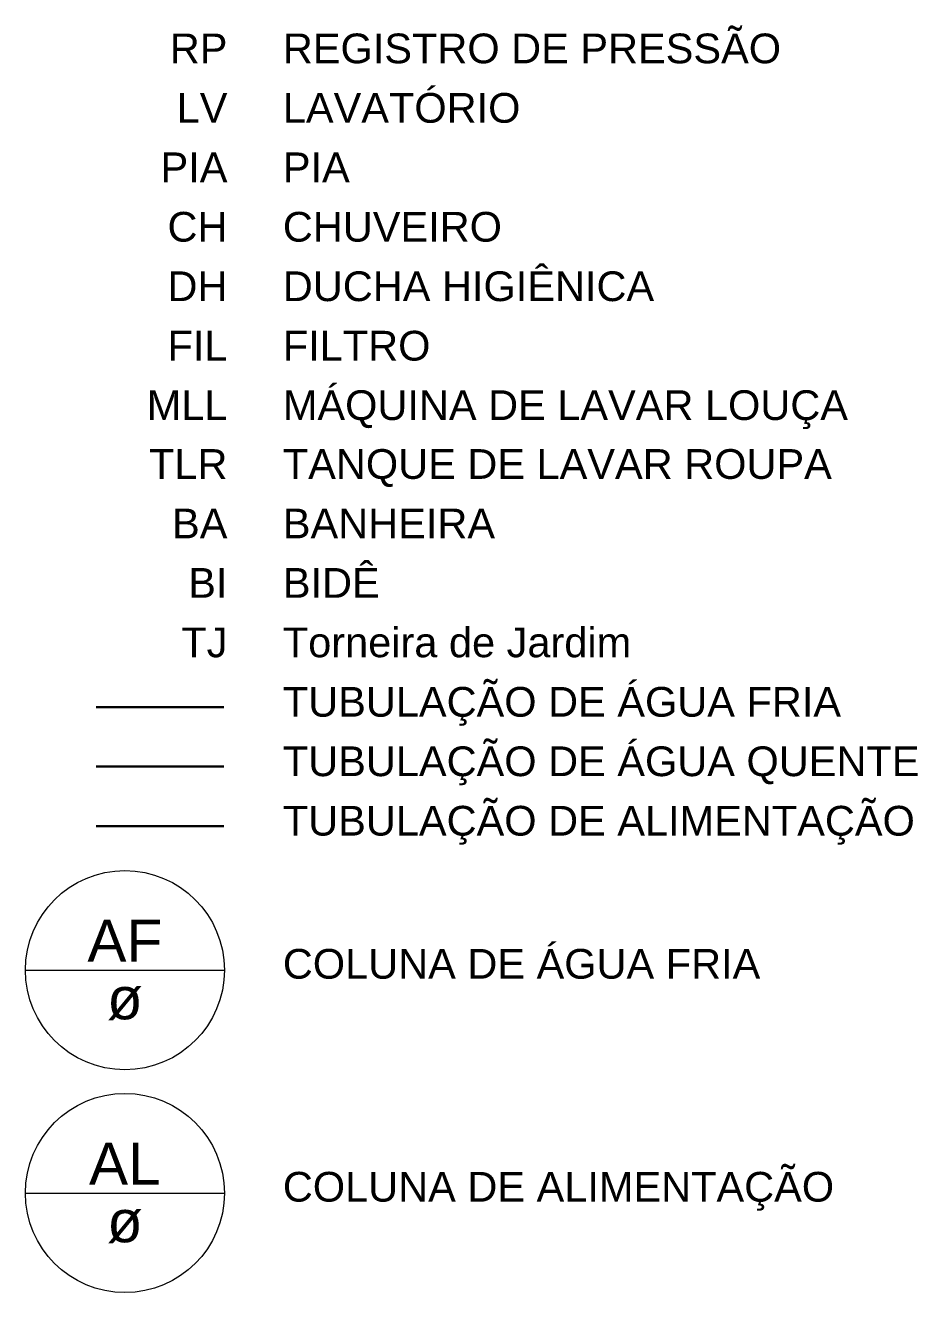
# Model space of a CAD drawing. Header units: inches. Extents: x -21 to 129, y -108 to 34.
# Drawn here: x 105.686 to 108.689, y -0.252 to 4.012 of the extents above; entities that cross this region are included whole.
import ezdxf
from ezdxf.enums import TextEntityAlignment as Align

# ---------------------------------------------------------------- set-up
doc = ezdxf.new("R2010")
doc.units = ezdxf.units.IN
doc.header["$MEASUREMENT"] = 0
for name, color, linetype, lineweight in [('AF-Indicação coluna', 5, 'Continuous', 20), ('AF-Textos coluna', 7, 'Continuous', 20), ('AF-Tubos detalhe', 170, 'Continuous', 30), ('AL-Tubos detalhe', 3, 'Continuous', 30), ('AQ-Tubos detalhe', 1, 'Continuous', 30), ('xTEXTO', 7, 'Continuous', 20)]:
    doc.layers.add(name, color=color, linetype=linetype, lineweight=lineweight)
doc.styles.add('Arial', font='arial.ttf')

msp = doc.modelspace()

# ---------------------------------------------------------------- linework, layer by layer
at = {"layer": 'AF-Indicação coluna'}
for p, q in [((105.6863, 0.8334), (106.3563, 0.8334)), ((105.6863, 0.0834), (106.3563, 0.0834))]:
    msp.add_line(p, q, dxfattribs=at)
for centre in [(106.0213, 0.8334), (106.0213, 0.0834)]:
    msp.add_circle(centre, 0.335, dxfattribs=at)
at = {"layer": 'AF-Tubos detalhe'}
msp.add_line((106.3537, 1.7181), (105.9242, 1.7181), dxfattribs=at)
at = {"layer": 'AL-Tubos detalhe'}
msp.add_line((106.3537, 1.3181), (105.9242, 1.3181), dxfattribs=at)
at = {"layer": 'AQ-Tubos detalhe', "ltscale": 0.05}
msp.add_line((106.3537, 1.5181), (105.9242, 1.5181), dxfattribs=at)

# ---------------------------------------------------------------- texts
at = {"layer": 'AF-Textos coluna', "char_height": 0.1412, "attachment_point": 8, "line_spacing_factor": 0.798, "style": 'Arial'}
for s, insert, width in [('AF', (106.0211, 0.8616), 0.471257), ('ø', (106.0211, 0.6641), 0.37467), ('AL', (106.0211, 0.1116), 0.471257), ('ø', (106.0211, -0.0859), 0.37467)]:
    msp.add_mtext(s, dxfattribs=dict(at, insert=insert, width=width))
at = {"layer": 'xTEXTO', "style": 'Arial'}
for s, p in [('REGISTRO DE PRESSÃO', (106.5528, 3.8839)), ('LAVATÓRIO', (106.5528, 3.6839)), ('PIA', (106.5528, 3.4839)), ('CHUVEIRO', (106.5528, 3.2839)), ('DUCHA HIGIÊNICA', (106.5528, 3.0839)), ('FILTRO', (106.5528, 2.8839)), ('MÁQUINA DE LAVAR LOUÇA', (106.5528, 2.6839)), ('TANQUE DE LAVAR ROUPA', (106.5528, 2.4859)), ('BANHEIRA', (106.5528, 2.2859)), ('BIDÊ', (106.5528, 2.0859)), ('Torneira de Jardim', (106.5528, 1.8859)), ('TUBULAÇÃO DE ÁGUA FRIA', (106.5528, 1.6859)), ('TUBULAÇÃO DE ÁGUA QUENTE', (106.5528, 1.4859)), ('TUBULAÇÃO DE ALIMENTAÇÃO', (106.5528, 1.2859)), ('COLUNA DE ÁGUA FRIA', (106.5528, 0.8046)), ('COLUNA DE ALIMENTAÇÃO', (106.5528, 0.0546))]:
    msp.add_text(s, height=0.1, dxfattribs=at).set_placement(p)
for s, p in [('RP', (106.3664, 3.8839)), ('LV', (106.3664, 3.6839)), ('PIA', (106.3664, 3.4839)), ('CH', (106.3664, 3.2839)), ('DH', (106.3664, 3.0839)), ('FIL', (106.3664, 2.8839)), ('MLL', (106.3664, 2.6839)), ('TLR', (106.3664, 2.4859)), ('BA', (106.3664, 2.2859)), ('BI', (106.3664, 2.0859)), ('TJ', (106.3664, 1.8859))]:
    msp.add_text(s, height=0.1, dxfattribs=at).set_placement(p, align=Align.RIGHT)

doc.saveas('drawing.dxf')
